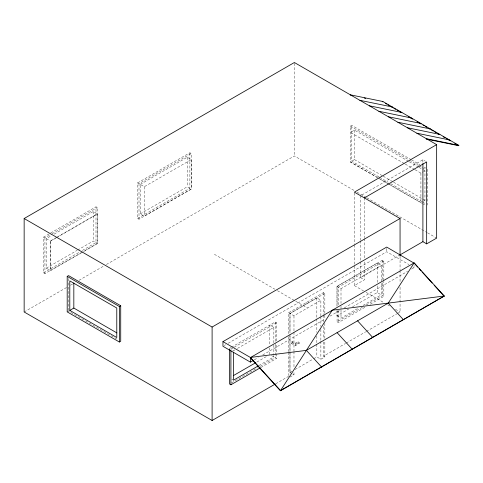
<?xml version="1.0" encoding="UTF-8"?>
<svg xmlns="http://www.w3.org/2000/svg" width="483" height="483" viewBox="0 0 483 483"><rect width="100%" height="100%" fill="white"/><g stroke="black" fill="none" stroke-linecap="round" stroke-linejoin="round"><path stroke-width="0.36" stroke-dasharray="2.42 1.81" d="M82.46 251.945L44.937 273.607L43.591 272.829L43.591 237.087L50.063 233.349M50.709 232.975L95.996 206.833L97.337 207.605L97.337 243.354L83.106 251.571M137.655 182.876L189.885 152.725L191.232 153.497L191.232 189.046L139.001 219.204L137.655 218.425L137.655 182.876L139.001 183.655L191.232 153.497M43.591 237.087L44.937 237.859L51.409 234.128M52.055 233.754L97.337 207.605M81.277 252.917L50.6 270.625L46.302 268.143L46.302 238.644L51.518 235.632M54.132 234.128L93.285 211.518L97.59 214.005L97.59 243.498L81.929 252.543M140.275 184.391L187.265 157.259L191.298 159.589L191.298 189.088L144.308 216.215L140.275 213.884L140.275 184.391L144.308 186.722L191.298 159.589M56.861 237.207L50.335 240.975L50.335 270.474M57.513 236.833L97.325 213.848M46.302 238.644L50.6 241.132L55.823 238.119M56.475 237.739L97.59 214.005M46.302 268.143L76.972 250.436M77.624 250.055L93.285 241.017L97.59 243.498M140.275 213.884L187.265 186.758L191.298 189.088M43.591 272.829L79.822 251.915M82.412 250.423L95.996 242.575L95.996 206.833M137.655 218.425L189.885 188.273L189.885 152.725M24.15 311.982L66.576 287.488M70.494 285.224L73.108 283.714M78.983 280.327L103.785 266.006M106.393 264.497L294.382 155.961L354.425 190.628M377.646 177.714L350.368 161.968L350.368 126.111L351.715 125.338L410.816 159.456M408.63 161.376L354.462 130.102L350.429 132.433L404.597 163.707M67.197 311.885L68.544 311.112L118.112 339.73M354.462 130.102L354.462 159.601L350.368 161.968L377.187 177.376M361.888 194.987L422.903 159.758L425.414 161.207M415.042 169.732L420.91 173.125L423.217 171.797M423.796 171.465L424.949 170.795L424.949 200.294L423.796 200.958M389.588 184.536L420.91 202.625L423.217 201.29M224.257 345.52L225.561 344.765M228.169 343.262L386.702 251.734L408.908 264.551M288.659 333.656L288.659 312.712L323.501 292.595L324.848 293.374L324.848 318.804M229.546 348.328L230.868 347.585M231.496 347.199L275.171 322.01L276.517 322.783L276.517 341.354M320.869 315.942L320.869 300.257L316.836 297.933L289.945 313.455L289.945 333.614M336.971 306.216L336.971 286.304L377.235 263.06L381.268 265.39L381.268 282.35M324.848 293.374L290.005 313.485L290.005 332.938M383.84 280.532L383.84 260.929L382.5 260.156L337.086 286.371L337.086 305.981M230.91 349.112L233.518 347.609M234.17 347.235L276.517 322.783M383.84 260.929L338.426 287.15L338.426 305.244M234.883 349.903L233.579 350.652L230.699 348.992M237.479 348.406L273.849 327.408L273.849 344.367M288.659 312.712L293.978 315.785L320.869 300.257M336.971 286.304L341.004 288.635L381.268 265.39M360.59 261.883L360.59 277.665L398.886 255.555M354.371 244.905L354.371 285.604L364.351 279.838L364.351 261.798M254.293 359.847L258.206 357.589M262.77 354.951L324.751 319.172M329.967 316.16L339.754 310.509M344.325 307.87L407.604 271.331M411.522 269.073L414.13 267.57L414.13 265.409M256.823 362.075L267.214 356.074M291.352 342.139L292.426 341.517L295.385 343.226L298.077 341.674L299.152 342.296L299.152 343.534L295.385 345.707L291.352 343.383L291.352 342.139L295.385 344.47L299.152 342.296M336.971 310.641L336.971 315.804L348.66 309.054M352.554 306.802L377.235 292.553L381.268 294.884L381.268 283.086M291.352 343.383L292.426 342.761L292.426 341.517M258.912 365.528L273.849 356.901L273.849 355.428M336.971 315.804L341.004 318.134L358.537 308.009M363.083 305.383L381.268 294.884M337.086 310.503L337.086 321.817L362.389 307.206M366.277 304.96L382.5 295.596L383.84 296.369L383.84 281.287M231.52 382.868L257.584 367.823M260.186 366.319L275.171 357.668L276.517 358.446L276.517 344.331M337.086 321.817L338.426 322.59L365.679 306.856M370.22 304.236L383.84 296.369M260.88 367.472L276.517 358.446M289.945 334.363L289.945 372.447L292.511 370.968M295.071 369.489L312.996 359.141M313.636 358.772L316.836 356.925L320.869 359.249L324.848 356.955L324.848 341.246M275.684 383.786L288.659 376.293M323.501 341.97L323.501 356.182L345.562 343.443M346.208 343.069L365.673 331.833M366.319 331.459L396.815 313.853M397.461 313.479L400.057 311.982L400.057 287.107M290.005 377.072L293.978 374.778L293.978 372.538M411.462 159.831L419.908 164.709M423.802 166.955L427.05 168.833M350.368 126.111L408.817 159.861M409.469 160.235L418.562 165.482M419.208 165.862L421.81 167.359M422.456 167.734L425.704 169.611M409.282 161.757L418.423 167.027M419.075 167.408L424.949 170.795M405.249 164.081L414.39 169.358M354.462 159.601L382.524 175.8M383.182 176.18L392.969 181.831M393.621 182.206L424.949 200.294M378.992 176.941L351.715 161.189L351.715 125.338M379.638 177.315L388.084 182.188M390.681 183.685L421.852 201.689M422.504 202.063L425.752 203.935M379.801 178.885L388.936 184.162M378.292 178.088L387.384 183.341M388.036 183.715L421.81 203.21M422.456 203.584L425.704 205.462M357.034 192.131L366.168 197.408M366.82 197.782L426.857 232.45M427.515 232.824L436.65 238.101M412.826 266.815L414.13 267.57M360.59 277.665L364.351 279.838M354.371 285.604L363.506 290.881M366.12 292.384L383.737 302.557M387.656 304.821L389.612 305.95M395.486 309.343L400.057 311.982M306.083 302.654L307.423 303.433M214.392 254.306L274.809 289.19M277.405 290.688L307.423 308.021M273.849 327.408L269.816 325.077L269.816 344.989M323.501 356.182L324.848 356.955M299.152 343.534L298.077 342.918L298.077 341.674M271.543 355.573L273.849 356.901M289.945 372.447L292.251 373.776M292.831 374.108L293.978 374.778M231.852 379.155L233.579 380.151M427.697 169.207L427.697 205.058M422.903 159.758L422.903 162.765M420.91 173.125L420.91 202.625M400.057 256.207L400.057 269.774M400.057 270.528L400.057 283.34M386.702 248.407L386.702 251.734M382.5 260.156L382.5 279.76M382.5 282.772L382.5 295.596M377.235 263.06L377.235 282.972M377.235 285.918L377.235 292.553M364.351 197.909L364.351 237.745M364.351 238.499L364.351 258.791M360.59 195.736L360.59 240.081M360.59 240.836L360.59 261.128M354.371 192.898L354.371 244.15M341.004 288.635L341.004 303.384M341.004 306.331L341.004 309.283M341.004 310.02L341.004 318.134M338.426 310.527L338.426 322.59M324.848 323.296L324.848 338.257M323.501 292.595L323.501 314.288M323.501 315.037L323.501 322.517M323.501 326.26L323.501 338.975M320.869 316.685L320.869 326.393M320.869 329.382L320.869 340.581M320.869 341.33L320.869 359.249M316.836 297.933L316.836 318.092M316.836 318.84L316.836 332.28M316.836 336.017L316.836 343.479M316.836 344.228L316.836 356.925M295.385 343.226L295.385 345.707M294.382 63.261L294.382 155.961M293.978 315.785L293.978 331.465M293.978 332.213L293.978 350.881M293.978 351.624L293.978 368.058M290.005 335.926L290.005 374.077M288.659 336.651L288.659 351.612M288.659 352.361L288.659 375.545M275.171 322.01L275.171 343.552M275.171 344.294L275.171 357.668M273.849 345.103L273.849 354.691M269.816 347.935L269.816 354.576M187.265 157.259L187.265 186.758M144.308 186.722L144.308 216.215M139.001 183.655L139.001 219.204M93.285 211.518L93.285 241.017M68.544 278.576L68.544 311.112M50.6 241.132L50.6 270.625M44.937 237.859L44.937 273.607"/><path stroke-width="0.72" d="M350.217 95.169L350.368 94.825L382.862 101.502L458.85 145.371L458.699 145.715L426.205 139.044L426.356 138.699L458.85 145.371M382.711 101.847L382.862 101.502M280.418 390.777L332.256 310.183L444.282 296.013L280.418 390.777L250.266 357.674L414.13 262.909L444.282 296.013L280.526 390.56L250.375 357.45L222.953 341.62L222.953 346.275L250.375 362.111L253.641 360.227M414.022 263.126L386.702 247.073L222.953 341.62M250.375 362.111L250.375 357.45L306.391 350.368L388.266 303.101L414.13 262.909L417.638 267.099M275.038 384.16L212.103 420.494L24.15 311.982L24.15 218.521L294.382 62.506L436.65 144.64L436.65 238.101L426.664 243.861L422.903 241.687L399.532 255.181M67.197 276.397L68.544 275.618L120.726 305.745L120.726 341.24L119.379 342.012L67.197 311.885L67.197 276.397L119.379 306.524L120.726 305.745M69.793 310.388L116.783 337.52L116.783 308.021L69.793 280.895L69.793 310.388L73.827 308.057L116.898 332.926M436.65 144.64L354.371 192.143L400.057 218.521L400.057 255.453M364.351 197.909L426.664 161.932L426.664 243.861M24.15 218.521L212.103 327.039L400.057 218.521M233.446 375.575L255.525 362.824M258.26 365.903L233.579 380.151L233.579 352.131M229.57 349.082L229.57 383.997L230.91 384.776L260.228 367.847M364.248 98.055L365.728 98.357M359.865 100.313L392.359 106.984M369.362 105.795L401.862 112.467M378.865 111.277L411.359 117.955M388.362 116.765L420.856 123.437M397.859 122.247L430.353 128.919M407.356 127.729L439.856 134.407M416.859 133.211L449.353 139.889M385.307 103.344L386.611 104.099M387.909 104.847L389.207 105.596M391.158 106.719L392.456 107.468M393.754 108.222L395.704 109.345M397.002 110.094L398.3 110.842M399.598 111.597L401.548 112.72M408.69 116.844L412.585 119.096M417.131 121.716L418.435 122.471M419.733 123.219L421.031 123.968M422.981 125.091L424.279 125.846M425.577 126.594L426.875 127.343M428.826 128.466L430.124 129.221M431.422 129.969L433.372 131.092M434.67 131.841L435.968 132.596M437.266 133.344L439.216 134.467M443.11 136.719L445.06 137.842M446.358 138.591L450.259 140.843M454.805 143.469L456.103 144.218M457.401 144.966L458.699 145.715M419.135 268.747L421.14 270.945M422.142 272.044L432.152 283.038M434.157 285.242L444.173 296.236M388.266 303.101L403.341 319.649M357.565 320.827L372.641 337.375M337.092 332.642L352.167 349.197M306.391 350.368L321.835 367.328M422.903 163.52L422.903 241.687M230.91 350.598L230.91 384.776M212.103 327.039L212.103 420.494M119.379 306.524L119.379 342.012M73.827 282.99L73.827 308.057"/></g></svg>
